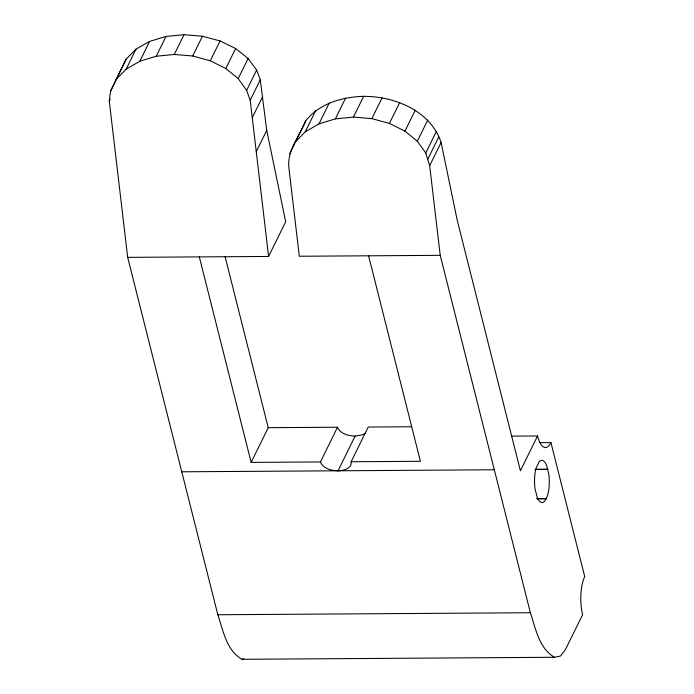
<?xml version="1.0" encoding="UTF-8"?>
<svg xmlns="http://www.w3.org/2000/svg" width="694" height="694" viewBox="0 0 694 694"><rect width="100%" height="100%" fill="white"/><g stroke="black" fill="none" stroke-linecap="round" stroke-linejoin="round"><path stroke-width="1.04" d="M537.555 435.971L520.413 470.801L457.311 220.631L441.098 142.47C430.714 110.849 394.765 96.301 363.63 96.336C342.229 96.952 319.422 103.397 305.69 120.877C299.791 136.007 287.524 149.522 288.747 166.603L299.305 256.251L440.23 255.34L530.372 612.733C535.699 628.382 538.926 648.422 554.523 657.279L560.448 656.047L565.48 649.497L582.622 614.667A27.318 9.569 89.6 0 1 584.721 576.61L550.923 442.581A27.318 9.569 89.6 0 1 537.555 435.971L511.625 436.136M109.279 101.142L110.511 91.252L126.065 59.242L135.981 49.17L149.6 41.397L165.979 36.461L184.005 34.7L202.448 36.227L220.059 40.946L235.63 48.528L248.105 58.452L256.633 70.059L260.267 79.758L266.73 130.368L285.685 221.733L268.604 256.45L127.679 257.361L109.279 101.142L110.19 99.277M546.308 498.57L547.661 494.969A21.098 7.391 89.6 0 0 548.807 474.176L546.551 465.249A21.098 7.391 89.6 0 0 539.247 461.631L536.158 467.921A21.098 7.391 89.6 0 0 535.013 488.706L537.26 497.641A21.098 7.391 89.6 0 0 544.564 501.25L546.308 498.57L536.583 498.63M126.065 59.242L110.511 91.252M305.69 120.877L289.65 153.886M116.158 79.376L126.161 69.14L135.981 49.17M126.161 69.14L139.832 61.245L149.6 41.397M139.832 61.245L156.245 56.231L165.979 36.461M156.245 56.231L174.289 54.444L184.005 34.7M174.289 54.444L192.724 55.997L202.448 36.227M192.724 55.997L210.291 60.786L220.059 40.946M268.604 256.45L250.196 100.231L246.639 90.376L238.198 78.587L225.81 68.498L235.63 48.528M238.198 78.587L248.105 58.452M246.639 90.376L256.633 70.059M250.196 100.231L260.267 79.758M252.26 117.728L262.471 96.987M256.26 151.648L266.73 130.368M295.297 142.01L305.291 131.773L315.614 110.797M305.291 131.773L318.971 123.879L329.225 103.033M318.971 123.879L335.384 118.865L345.603 98.097M335.384 118.865L353.42 117.078L363.63 96.336M353.42 117.078L371.854 118.631L382.082 97.863M371.854 118.631L389.429 123.428L399.692 102.573M440.23 255.34L429.664 165.692L425.769 153.01L417.337 141.22L404.94 131.131L415.264 110.155M268.231 427.686L337.518 427.235L320.437 461.952L251.15 462.395L268.231 427.686L225.125 256.78M417.337 141.22L427.738 120.088M425.769 153.01L436.396 131.418M427.721 159.351L438.747 136.944M429.664 165.692L441.098 142.47M320.437 461.952C323.17 468.693 331.463 470.584 338.039 470.784L355.12 436.075L362.494 434.826L365.313 433.386M338.039 470.784C342.966 470.61 349.42 469.396 351.199 464.069L351.138 461.753L368.219 427.044L411.525 426.758M127.679 257.361L217.829 614.754C223.147 630.395 226.374 650.443 241.98 659.3L243.95 658.892M540.114 442.651L550.923 442.581M351.138 461.753L420.425 461.302L368.592 255.8M535.95 469.239L547.835 469.161M181.767 471.799L494.319 469.777M534.953 469.552L547.913 469.465M537.555 498.839L546.204 498.786M217.829 614.754L530.372 612.733M241.98 659.3L554.523 657.279M355.12 436.075C348.544 435.867 340.251 433.984 337.518 427.235M389.429 123.428L404.94 131.131M210.291 60.786L225.81 68.498M199.317 256.893L251.15 462.395"/></g></svg>
